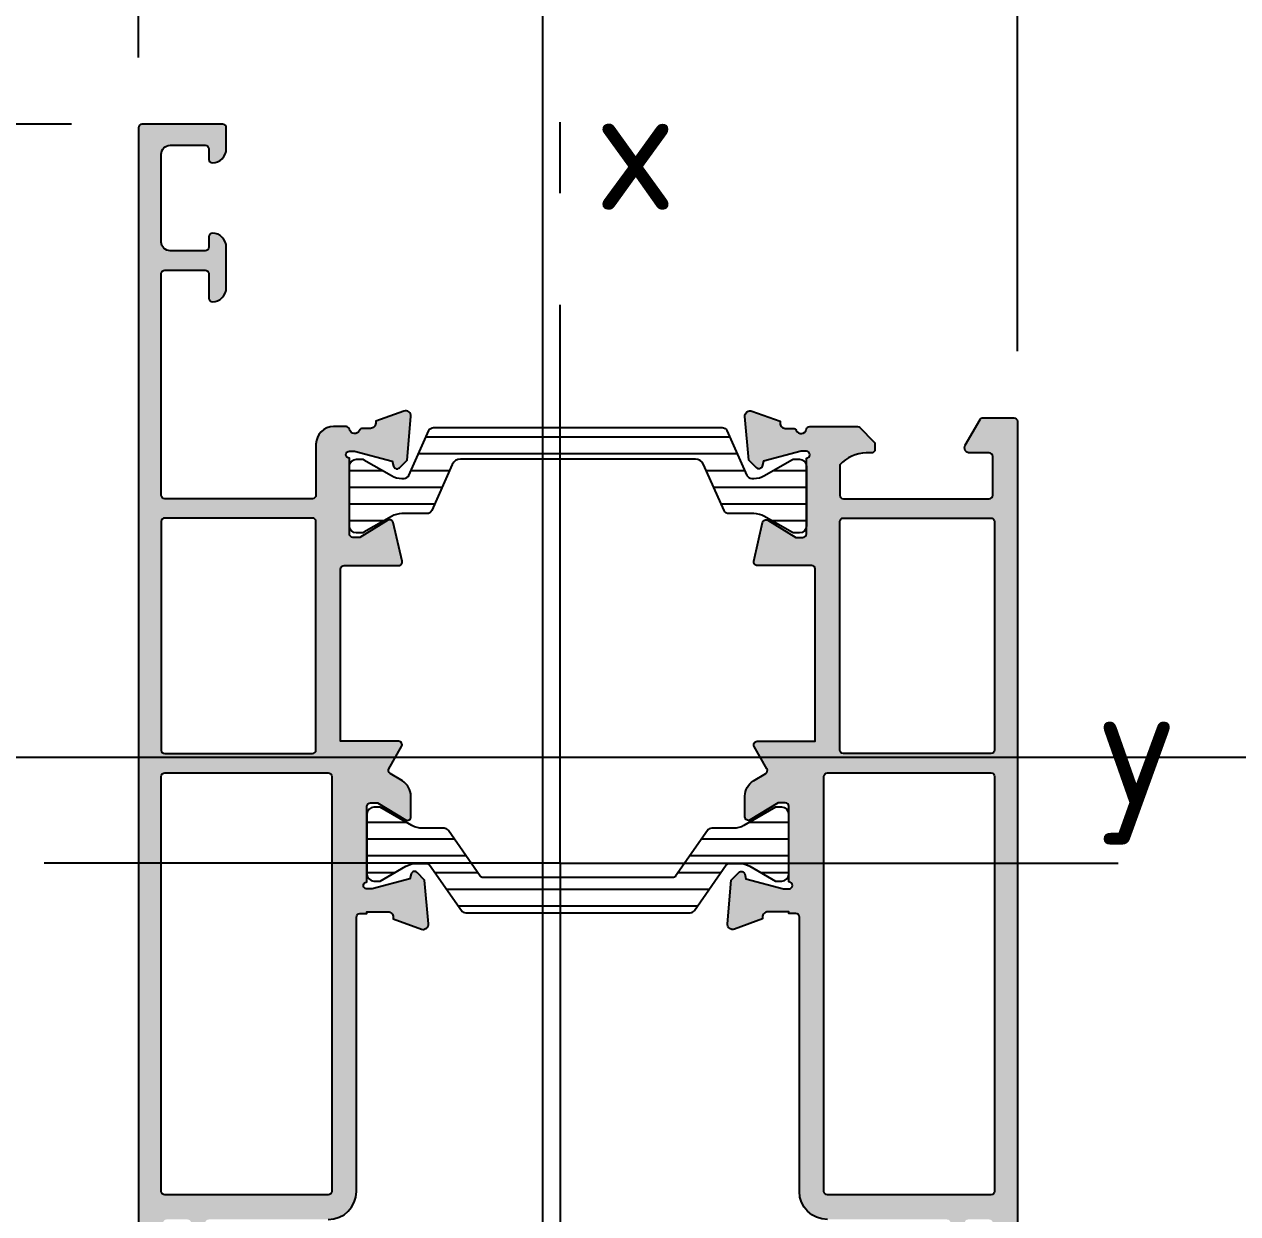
# Model space of a CAD drawing. Extents: x -4122 to 3414, y -5760 to 3840.
# Drawn here: x 711.5 to 780.6, y 1654.1 to 1721.7 of the extents above; entities that cross this region are included whole.
import ezdxf

# ---------------------------------------------------------------- set-up
doc = ezdxf.new("R2010")
doc.units = 0
doc.linetypes.add('CENTER', pattern=[50.800000000000004, 31.75, -6.35, 6.35, -6.35])
doc.layers.get('0').update_dxf_attribs({"linetype": 'CONTINUOUS'})
doc.layers.get('DEFPOINTS').update_dxf_attribs({"linetype": 'CONTINUOUS'})
for name, color, linetype in [('ALUM', 7, 'CONTINUOUS'), ('AXES', 1, 'CENTER'), ('DIM', 94, 'CONTINUOUS'), ('ETEM_AL-HATCH-2', 253, 'CONTINUOUS'), ('POLYAMIDS', 7, 'CONTINUOUS'), ('POLYAMIDS_HATCH', 7, 'CONTINUOUS'), ('TEXT', 7, 'CONTINUOUS'), ('UNMOVABLE', 4, 'CONTINUOUS')]:
    doc.layers.add(name, color=color, linetype=linetype)
doc.styles.add('ETEM', font='tahoma.ttf')
doc.styles.add('ETEM_NAN', font='isocpeur.ttf')
doc.dimstyles.new('ETEM_ARCHITECTURE_STYLE$0', dxfattribs={"dimtxt": 2, "dimasz": 1, "dimexe": 1, "dimexo": 1, "dimgap": 1, "dimtad": 0, "dimdec": 1, "dimtxsty": 'ETEM_NAN', "dimblk": 'OBLIQUE', "dimcen": 0, "dimdle": 1, "dimclrd": 7, "dimclre": 7, "dimclrt": 7, "dimazin": 3, "dimtfac": 1, "dimtdec": 1, "dimtmove": 0, "dimatfit": 3, "dimtolj": 1, "dimtzin": 0})

# ---------------------------------------------------------------- blocks, each defined once
blk = doc.blocks.new('E_75_TEST_PAGE')
at = {"layer": 'DEFPOINTS'}
for p, q in [((185.9338302113247, 0), (185.9338302113247, -960)), ((278.8067960027729, -239.9999999999973), (73.06086441988009, -239.9999999999973))]:
    blk.add_line(p, q, dxfattribs=at)
blk = doc.blocks.new('_OBLIQUE')
at = {"color": 0, "linetype": 'BYBLOCK'}
blk.add_line((-0.5, -0.5), (0.5, 0.5), dxfattribs=at)
blk = doc.blocks.new('*D34')
at = {"layer": 'DEFPOINTS', "color": 0}
for p in [(718.228800937229, 1716.025410444961), (702.7035179674305, 1624.52541044496), (718.5288009372301, 1624.52541044496)]:
    blk.add_point(p, dxfattribs=at)
at = {"layer": 'DIM', "color": 7}
for p, q in [((702.7035179674305, 1720.025410444961), (702.7035179674305, 1680.27541044496)), ((714.228800937229, 1716.025410444961), (698.7035179674305, 1716.025410444961)), ((702.7035179674305, 1620.52541044496), (702.7035179674305, 1660.27541044496)), ((714.5288009372301, 1624.52541044496), (698.7035179674305, 1624.52541044496))]:
    blk.add_line(p, q, dxfattribs=at)
at = {"layer": 'DIM', "color": 7, "xscale": 6, "yscale": 6, "zscale": 6}
for p, rotation in [((702.7035179674305, 1716.025410444961), 90), ((702.7035179674305, 1624.52541044496), 270)]:
    blk.add_blockref('_OBLIQUE', p, dxfattribs=dict(at, rotation=rotation))
at = {"layer": 'DIM', "color": 7, "insert": (702.7035179674308, 1670.27541044496), "char_height": 6, "attachment_point": 5, "rotation": 90, "style": 'ETEM_NAN'}
blk.add_mtext('91.5', dxfattribs=at)
blk = doc.blocks.new('*D35')
at = {"layer": 'DEFPOINTS', "color": 0}
for p in [(768.0288009374333, 1730.142618473507), (718.0288009372282, 1715.82541044496), (768.0288009374333, 1699.125410444944)]:
    blk.add_point(p, dxfattribs=at)
at = {"layer": 'DIM', "color": 7}
for p, q in [((718.0288009372282, 1719.82541044496), (718.0288009372282, 1734.142618473507)), ((768.0288009374333, 1703.125410444944), (768.0288009374333, 1734.142618473507)), ((714.0288009372282, 1730.142618473507), (735.4288009373307, 1730.142618473507)), ((772.0288009374333, 1730.142618473507), (750.6288009373308, 1730.142618473507))]:
    blk.add_line(p, q, dxfattribs=at)
at = {"layer": 'DIM', "color": 7, "xscale": 6, "yscale": 6, "zscale": 6, "rotation": 180}
blk.add_blockref('_OBLIQUE', (718.0288009372282, 1730.142618473507), dxfattribs=at)
at = {"layer": 'DIM', "color": 7, "xscale": 6, "yscale": 6, "zscale": 6}
blk.add_blockref('_OBLIQUE', (768.0288009374333, 1730.142618473507), dxfattribs=at)
at = {"layer": 'DIM', "color": 7, "insert": (743.0288009373307, 1730.142618473507), "char_height": 6, "attachment_point": 5, "style": 'ETEM_NAN'}
blk.add_mtext('50', dxfattribs=at)

msp = doc.modelspace()

# ---------------------------------------------------------------- hatches: boundary and pattern name
at = {"layer": 'ETEM_AL-HATCH-2'}
h = msp.add_hatch(color=256, dxfattribs=at)
edge = h.paths.add_edge_path(flags=16)
edge.add_line((719.3288009370345, 1693.425410444953), (719.3288009371403, 1680.425410444967))
edge.add_arc((719.5288009371408, 1680.425410444969), 0.2000000000007276, 180.0000000005211, 269.9999999999186)
edge.add_line((719.5288009371408, 1680.225410444968), (727.9288009370174, 1680.225410444965))
edge.add_arc((727.9288009370176, 1680.425410444966), 0.2000000000006708, 269.9999999999837, 360.0000000000163)
edge.add_line((728.1288009370184, 1680.425410444966), (728.1288009370186, 1693.425410444946))
edge.add_arc((727.9288009370176, 1693.425410444946), 0.2000000000007276, 0, 89.99999999995114)
edge.add_line((727.9288009370176, 1693.625410444946), (719.5288009370335, 1693.625410444954))
edge.add_arc((719.5288009370335, 1693.425410444955), 0.1999999999988233, 89.99999999992671, 180.0000000005455)
edge = h.paths.add_edge_path()
edge.add_line((733.023827508479, 1691.16973466565), (732.5238275083815, 1693.36973466566))
edge.add_arc((732.3288009372264, 1693.325410444934), 0.1999999999986332, 12.80426606769394, 121.3117946474733)
edge.add_line((732.2248619380545, 1693.496280818173), (730.6288009372275, 1692.525410444933))
edge.add_line((730.6288009372275, 1692.525410444933), (730.2288009372252, 1692.525410444933))
edge.add_arc((730.2288009372252, 1692.725410444934), 0.2000000000007276, 180, 270, ccw=False)
edge.add_line((730.0288009372244, 1692.725410444934), (730.0288009372254, 1697.025410444942))
edge.add_arc((730.0288009372267, 1697.225410444939), 0.1999999999970896, 89.99999999964172, 269.99999999964984, ccw=False)
edge.add_line((730.0288009372281, 1697.425410444936), (730.3288009372278, 1697.425410444936))
edge.add_line((730.3288009372278, 1697.425410444936), (732.4669862995739, 1696.852485403831))
edge.add_line((732.4669862995739, 1696.852485403831), (732.5417009222516, 1696.573646635915))
edge.add_arc((732.7348860875092, 1696.625410444935), 0.1999999999998739, 195.0000000000041, 315.0000000002476)
edge.add_line((732.8763074437471, 1696.483989088699), (733.3106016881899, 1696.918283333144))
edge.add_line((733.3106016881899, 1696.918283333144), (733.5276593466593, 1699.399263722114))
edge.add_arc((733.2288009372297, 1699.425410444936), 0.3000000000015386, 355.0000000002853, 470.000000000246)
edge.add_line((733.1261948942307, 1699.707318231173), (731.5288009372294, 1699.125914378427))
edge.add_line((731.5288009372294, 1699.125914378427), (731.5288009372294, 1699.025410444939))
edge.add_arc((731.2288009372297, 1699.025410444939), 0.2999999999994429, 269.9999999996852, 359.99999999996743, ccw=False)
edge.add_line((731.2288009372284, 1698.725410444939), (730.7870585067234, 1698.725410444938))
edge.add_arc((730.7870585067232, 1698.525410444939), 0.199999999998937, 89.99999999988601, 156.4218215216777)
edge.add_arc((730.3288009372264, 1698.725410444936), 0.3000000000004058, 191.536959031283, 336.42182152242333, ccw=False)
edge.add_arc((729.8389029886567, 1698.625410444945), 0.2000000000111299, 11.5369590317385, 89.99999999943819)
edge.add_line((729.8389029886586, 1698.825410444956), (729.1288009371868, 1698.825410444929))
edge.add_arc((729.1288009372253, 1697.825410444929), 1.000000000000199, 90.00000000221306, 179.9999999999886)
edge.add_line((728.1288009372253, 1697.825410444929), (728.1288009372212, 1694.925410444942))
edge.add_arc((727.9288009372241, 1694.925410444942), 0.1999999999971749, 269.99999999997556, 359.99999999997556, ccw=False)
edge.add_line((727.9288009372241, 1694.725410444945), (719.5288009371994, 1694.725410444945))
edge.add_arc((719.5288009371994, 1694.925410444946), 0.2000000000006992, 179.9999999999918, 269.99999999997556, ccw=False)
edge.add_line((719.3288009371987, 1694.925410444946), (719.3288009371994, 1707.52541044496))
edge.add_arc((719.5288009371963, 1707.52541044496), 0.1999999999970896, 90, 180, ccw=False)
edge.add_line((719.5288009371963, 1707.725410444958), (721.8288009372123, 1707.725410444958))
edge.add_arc((721.8288009372114, 1707.525410444958), 0.1999999999999034, 2.850129021680914e-10, 89.99999999971499, ccw=False)
edge.add_line((722.0288009372113, 1707.525410444959), (722.0288009372133, 1706.125410444959))
edge.add_arc((722.2288009372124, 1706.125410444959), 0.1999999999989654, 180.0000000000244, 269.9999999995521)
edge.add_arc((722.2288009372174, 1706.72541044496), 0.799999999999585, 269.9999999995237, 359.9999999999776)
edge.add_line((723.0288009372172, 1706.725410444959), (723.0288009372181, 1709.025410444953))
edge.add_arc((722.2288009372115, 1709.025410444953), 0.8000000000064915, 359.9999999999939, 449.9999999999166)
edge.add_arc((722.2288009372124, 1709.625410444959), 0.2000000000007844, 89.99999999991857, 179.9999999999837)
edge.add_line((722.0288009372117, 1709.625410444959), (722.0288009372113, 1709.02541044496))
edge.add_arc((721.8288009372119, 1709.02541044496), 0.1999999999989654, 270.00000000007327, 359.99999999999187, ccw=False)
edge.add_line((721.8288009372123, 1708.825410444962), (719.828800937224, 1708.82541044496))
edge.add_arc((719.8288009372237, 1709.32541044496), 0.5, 180, 270.0000000000521, ccw=False)
edge.add_line((719.3288009372237, 1709.32541044496), (719.3288009372237, 1714.32541044496))
edge.add_arc((719.8288009372237, 1714.32541044496), 0.5, 90, 180, ccw=False)
edge.add_line((719.8288009372237, 1714.82541044496), (721.828800937211, 1714.82541044496))
edge.add_arc((721.828800937211, 1714.625410444959), 0.200000000000756, 8.071765478234738e-12, 89.99999999999193, ccw=False)
edge.add_line((722.0288009372117, 1714.625410444959), (722.0288009372122, 1714.02541044496))
edge.add_arc((722.2288009372106, 1714.02541044496), 0.199999999998937, 180.0000000000082, 269.9999999996662)
edge.add_arc((722.2288009372143, 1714.625410444963), 0.8000000000014893, 269.9999999996539, 360.000000000232)
edge.add_line((723.0288009372163, 1714.625410444966), (723.0288009372122, 1715.825410444962))
edge.add_arc((722.8288009372114, 1715.82541044496), 0.2000000000003865, 4.233954e-10, 90.00000000003257)
edge.add_line((722.8288009372114, 1716.02541044496), (718.2288009372288, 1716.02541044496))
edge.add_arc((718.2288009372288, 1715.82541044496), 0.2000000000007276, 90.00000000004886, 180)
edge.add_line((718.0288009372281, 1715.82541044496), (718.0288009372297, 1625.025410444959))
edge.add_arc((718.5288009372299, 1625.025410444959), 0.5, 180, 270)
edge.add_line((718.5288009372299, 1624.525410444959), (722.22880093723, 1624.525410444959))
edge.add_arc((722.2288009372297, 1625.025410444959), 0.5000000000000142, 270, 359.9999999999984)
edge.add_line((722.7288009372297, 1625.025410444959), (722.72880093723, 1626.775410444951))
edge.add_arc((722.2288009372302, 1626.775410444951), 0.5, 359.9999999999984, 450)
edge.add_line((722.2288009372302, 1627.275410444951), (721.9288009372293, 1627.275410444951))
edge.add_arc((721.9288009372291, 1627.075410444952), 0.1999999999989654, 89.99999999995114, 179.9999999999837)
edge.add_line((721.7288009372302, 1627.075410444952), (721.7288009372302, 1625.825410444947))
edge.add_arc((721.5288009372294, 1625.825410444947), 0.2000000000006708, -89.99999999995123, 1.63140612130519e-11, ccw=False)
edge.add_line((721.5288009372299, 1625.625410444946), (720.4288009372309, 1625.625410444946))
edge.add_arc((720.4288009372304, 1625.825410444947), 0.2000000000006708, 179.9999999999837, 269.9999999999511, ccw=False)
edge.add_line((720.2288009372302, 1625.825410444947), (720.2288009372302, 1627.075410444952))
edge.add_arc((720.0288009372308, 1627.075410444952), 0.1999999999989654, 1.62844e-11, 90.00000000004886)
edge.add_line((720.0288009372308, 1627.275410444951), (719.6288009372421, 1627.275410444951))
edge.add_arc((719.6288009372421, 1627.475410444952), 0.2000000000006708, 179.9999999999837, 269.9999999999511, ccw=False)
edge.add_line((719.4288009372418, 1627.475410444952), (719.4288009372418, 1631.575410444952))
edge.add_arc((719.6288009372407, 1631.575410444952), 0.1999999999989654, 89.99999999995123, 179.9999999999837, ccw=False)
edge.add_line((719.6288009372412, 1631.775410444951), (720.0288009372299, 1631.775410444951))
edge.add_arc((720.0288009372294, 1631.975410444952), 0.2000000000006708, 270.0000000000488, 360.0000000000163)
edge.add_line((720.2288009372302, 1631.975410444952), (720.2288009372302, 1633.225410444939))
edge.add_arc((720.4288009372291, 1633.225410444939), 0.1999999999989654, 89.99999999995123, 179.9999999999837, ccw=False)
edge.add_line((720.4288009372295, 1633.425410444938), (721.5288009371819, 1633.425410444938))
edge.add_arc((721.5288009371826, 1633.22541044494), 0.1999999999979138, 1.7993784240388777e-09, 90.00000000033378, ccw=False)
edge.add_line((721.7288009371806, 1633.225410444947), (721.7288009372229, 1631.975410444945))
edge.add_arc((721.9288009372236, 1631.975410444952), 0.2000000000005286, 180.0000000020274, 269.9999999999756)
edge.add_line((721.9288009372232, 1631.775410444951), (722.2288009372295, 1631.775410444951))
edge.add_arc((722.2288009372288, 1632.275410444953), 0.5000000000011653, 270.0000000000944, 360.0000000004918)
edge.add_line((722.7288009372302, 1632.275410444957), (722.7288009372047, 1634.925410445049))
edge.add_arc((722.2288009371956, 1634.925410445044), 0.5000000000089528, 6.090381e-10, 89.99999999898711)
edge.add_line((722.2288009372043, 1635.425410445053), (721.9288009372, 1635.425410445058))
edge.add_arc((721.9288009371977, 1635.225410445057), 0.2000000000017224, 89.99999999925906, 180.0000000335866)
edge.add_line((721.7288009371961, 1635.225410444939), (721.7288009375496, 1634.625410445163))
edge.add_arc((721.5288009375478, 1634.625410445045), 0.2000000000016371, -89.99999999684093, 3.3607022942305775e-08, ccw=False)
edge.add_line((721.5288009375587, 1634.425410445044), (719.6288009372275, 1634.425410444951))
edge.add_arc((719.6288009372184, 1634.625410444951), 0.200000000000486, 179.9999999999308, 270.0000000026055, ccw=False)
edge.add_line((719.4288009372177, 1634.625410444952), (719.4288009372182, 1637.825410444998))
edge.add_line((719.4288009372186, 1637.825410444998), (721.2288009372222, 1637.825410444998))
edge.add_arc((721.2288009372224, 1638.525410444997), 0.6999999999991502, 269.9999999999814, 360.0000000001291)
edge.add_line((721.9288009372214, 1638.525410444999), (721.9288009372189, 1639.825410445002))
edge.add_arc((721.528800937219, 1639.825410445001), 0.4000000000000625, 5.90311e-11, 90.0000000000692)
edge.add_line((721.5288009372181, 1640.225410445001), (721.2288009372188, 1640.225410445001))
edge.add_arc((721.2288009372188, 1640.025410445), 0.2000000000007276, 90, 180)
edge.add_line((721.0288009372181, 1640.025410445), (721.0288009372181, 1638.925410445))
edge.add_arc((720.8288009372183, 1638.925410445001), 0.1999999999999602, 270.0000000000407, 359.99999999969873, ccw=False)
edge.add_line((720.8288009372183, 1638.725410445001), (719.6288009372182, 1638.725410445003))
edge.add_arc((719.6288009372189, 1638.925410445004), 0.2000000000006423, 179.9999999999756, 269.999999999829, ccw=False)
edge.add_line((719.4288009372186, 1638.925410445004), (719.42880093722, 1653.525410444959))
edge.add_arc((719.6288009372203, 1653.525410444959), 0.2000000000007276, 90, 180, ccw=False)
edge.add_line((719.6288009372203, 1653.725410444959), (720.8288009372169, 1653.725410444959))
edge.add_arc((720.8288009372174, 1653.525410444959), 0.2000000000008129, 2.4385826691286638e-11, 89.99999999999193, ccw=False)
edge.add_line((721.0288009372181, 1653.525410444959), (721.028800937219, 1652.825410444958))
edge.add_arc((721.2288009372197, 1652.825410444958), 0.2000000000007844, 180.0000000000203, 269.9999999988275)
edge.add_arc((721.2288009372279, 1653.22541044495), 0.599999999993102, 269.9999999988329, 360.0000000039938)
edge.add_line((721.828800937221, 1653.225410444992), (721.8288009372001, 1653.525410444944))
edge.add_arc((722.0288009372008, 1653.525410444959), 0.2000000000009265, 90.00000000000807, 180.0000000041118, ccw=False)
edge.add_line((722.0288009372008, 1653.725410444959), (728.8288009372224, 1653.725410444959))
edge.add_arc((728.8288009372224, 1655.325410444954), 1.599999999995006, 270.0000000000041, 359.9999999999964)
edge.add_line((730.4288009372177, 1655.325410444954), (730.4288009372216, 1670.925410444944))
edge.add_arc((730.6288009372189, 1670.925410444945), 0.1999999999977149, 90.00000000002439, 180.0000000003501, ccw=False)
edge.add_line((730.6288009372189, 1671.125410444943), (731.028800937221, 1671.125410444943))
edge.add_line((731.0288009372208, 1671.125410444943), (731.0288009372208, 1671.225410444952))
edge.add_line((731.0288009372208, 1671.225410444952), (732.2288009372222, 1671.225410444947))
edge.add_arc((732.2288009372243, 1670.925410444947), 0.2999999999994429, 3.26281224261038e-11, 90.0000000003148, ccw=False)
edge.add_line((732.5288009372235, 1670.925410444947), (732.5288009372235, 1670.824906511459))
edge.add_line((732.5288009372235, 1670.824906511459), (734.1261948942248, 1670.243502658713))
edge.add_arc((734.2288009372243, 1670.52541044495), 0.3000000000015718, 249.9999999997731, 364.9999999997029)
edge.add_line((734.5276593466534, 1670.551557167772), (734.310601688184, 1673.032537556742))
edge.add_line((734.310601688184, 1673.032537556742), (733.876307443741, 1673.466831801187))
edge.add_arc((733.7348860875037, 1673.325410444949), 0.200000000000693, 45.00000000020727, 164.9999999995514)
edge.add_line((733.5417009222457, 1673.377174253971), (733.466986299568, 1673.098335486055))
edge.add_line((733.466986299568, 1673.098335486055), (731.3288009372219, 1672.52541044495))
edge.add_line((731.3288009372219, 1672.52541044495), (731.0288009372222, 1672.52541044495))
edge.add_arc((731.0288009372208, 1672.725410444947), 0.1999999999970896, 90.00000000035828, 270.00000000035016, ccw=False)
edge.add_line((731.0288009372199, 1672.925410444944), (731.0288009372204, 1677.225410444947))
edge.add_arc((731.2288009372206, 1677.225410444947), 0.2000000000007276, 90, 180, ccw=False)
edge.add_line((731.2288009372206, 1677.425410444947), (731.628800937223, 1677.425410444947))
edge.add_line((731.628800937223, 1677.425410444947), (733.2248619380499, 1676.454540071704))
edge.add_arc((733.3288009372219, 1676.625410444943), 0.1999999999990307, 238.6882053525763, 360.0000000030045)
edge.add_line((733.5288009372208, 1676.625410444954), (733.5288009371683, 1677.814330416823))
edge.add_arc((732.5288009372545, 1677.814330416778), 0.9999999999141664, 2.5843406e-09, 58.68820535270839)
edge.add_line((733.0484959330698, 1678.668682282904), (732.3450055542459, 1679.096609515203))
edge.add_arc((732.4489445534183, 1679.267479888442), 0.2000000000005095, 149.9999999998697, 238.6882053524909, ccw=False)
edge.add_line((732.2757394726615, 1679.367479888443), (733.0020060180788, 1680.625410444943))
edge.add_arc((732.8288009373229, 1680.725410444943), 0.1999999999992352, 329.999999999866, 449.9999999998046)
edge.add_line((732.8288009373233, 1680.925410444942), (729.5288009372251, 1680.92541044496))
edge.add_line((729.5288009372254, 1680.92541044496), (729.5288009372254, 1690.725410444923))
edge.add_arc((729.7288009372261, 1690.725410444923), 0.2000000000006992, 90.0000000000407, 180.0000000000081, ccw=False)
edge.add_line((729.7288009372256, 1690.925410444924), (732.8288009373222, 1690.925410444924))
edge.add_arc((732.828800937322, 1691.125410444924), 0.2000000000006423, 270.0000000000488, 372.8042660675896)
edge = h.paths.add_edge_path(flags=16)
edge.add_line((719.5288009373468, 1679.125410444966), (728.8288009371203, 1679.125410444966))
edge.add_arc((728.82880093712, 1678.925410444985), 0.1999999999816282, 2.6062707547680475e-10, 89.99999999996737, ccw=False)
edge.add_line((729.0288009371017, 1678.925410444986), (729.0288009372206, 1655.325410444956))
edge.add_arc((728.8288009372214, 1655.325410444955), 0.199999999999477, -89.9999999999593, 3.6641267797676846e-10, ccw=False)
edge.add_line((728.8288009372214, 1655.125410444955), (719.5288009372165, 1655.125410444963))
edge.add_arc((719.5288009372172, 1655.325410444962), 0.1999999999993634, 179.9999999996092, 269.99999999987784, ccw=False)
edge.add_line((719.3288009372174, 1655.325410444963), (719.3288009373458, 1678.925410444967))
edge.add_arc((719.5288009373463, 1678.925410444966), 0.2000000000003013, 89.99999999984527, 179.999999999601, ccw=False)
h = msp.add_hatch(color=256, dxfattribs=at)
h.dxf.hatch_style = 1
edge = h.paths.add_edge_path()
edge.add_arc((759.7288009374348, 1697.825410444938), 0.1999999999993867, -3.216086952306796e-09, 44.999999996816086, ccw=False)
edge.add_line((759.9288009374342, 1697.825410444927), (759.9288009374344, 1697.525410444946))
edge.add_arc((759.7288009374334, 1697.525410444946), 0.2000000000007844, 270.0000000003582, 360, ccw=False)
edge.add_line((759.7288009374348, 1697.325410444945), (759.4288009374201, 1697.325410444943))
edge.add_arc((759.4288009374319, 1695.325410444943), 2.000000000000085, 90.0000000003322, 138.5903778906429)
edge.add_line((757.9288009374337, 1696.648286100478), (757.9288009374337, 1694.925410444946))
edge.add_arc((758.1288009374344, 1694.925410444946), 0.2000000000007276, 180.0000000000082, 270)
edge.add_line((758.1288009374344, 1694.725410444945), (766.428800937371, 1694.725410444945))
edge.add_arc((766.4288009373705, 1694.925410444946), 0.2000000000007276, 270.0000000000326, 360)
edge.add_line((766.6288009373712, 1694.925410444946), (766.6288009373715, 1697.125410444944))
edge.add_arc((766.4288009373705, 1697.125410444944), 0.2000000000007276, 359.9999999999919, 449.9999999998371)
edge.add_line((766.4288009373714, 1697.325410444945), (765.3288009374174, 1697.325410444947))
edge.add_arc((765.3288009374184, 1697.625410444946), 0.2999999999991587, 150.0000000003645, 269.9999999998263, ccw=False)
edge.add_line((765.0689933162827, 1697.775410444944), (765.9061512066074, 1699.225410444945))
edge.add_arc((766.0793562873652, 1699.125410444944), 0.2000000000006819, 89.99999999996737, 150.0000000000112, ccw=False)
edge.add_line((766.0793562873652, 1699.325410444945), (767.8288009374343, 1699.325410444943))
edge.add_arc((767.8288009374343, 1699.125410444944), 0.1999999999989654, 1.63140612130519e-11, 90.00000000001631, ccw=False)
edge.add_line((768.0288009374332, 1699.125410444944), (768.0288009372204, 1625.025410444959))
edge.add_arc((767.5288009372204, 1625.025410444959), 0.5, 270, 360, ccw=False)
edge.add_line((767.5288009372204, 1624.525410444959), (763.8288009372203, 1624.525410444959))
edge.add_arc((763.8288009372205, 1625.025410444959), 0.4999999999999858, 179.9999999999984, 269.9999999999935, ccw=False)
edge.add_line((763.3288009372205, 1625.025410444959), (763.3288009372203, 1626.775410444951))
edge.add_arc((763.8288009372201, 1626.775410444951), 0.5, 90, 180.0000000000016, ccw=False)
edge.add_line((763.8288009372201, 1627.275410444951), (764.128800937221, 1627.275410444951))
edge.add_arc((764.1288009372212, 1627.075410444952), 0.1999999999989086, 0, 90.00000000003263, ccw=False)
edge.add_line((764.3288009372201, 1627.075410444952), (764.3288009372201, 1625.825410444947))
edge.add_arc((764.5288009372208, 1625.825410444947), 0.2000000000006708, 179.9999999999837, 269.9999999999512)
edge.add_line((764.5288009372208, 1625.625410444946), (765.6288009372198, 1625.625410444946))
edge.add_arc((765.6288009372194, 1625.825410444947), 0.2000000000007276, 270.0000000000326, 360)
edge.add_line((765.8288009372201, 1625.825410444947), (765.8288009372199, 1627.075410444952))
edge.add_arc((766.028800937219, 1627.075410444952), 0.1999999999989654, 89.99999999995123, 179.9999999999837, ccw=False)
edge.add_line((766.0288009372194, 1627.275410444951), (766.4288009372082, 1627.275410444951))
edge.add_arc((766.4288009372077, 1627.475410444952), 0.2000000000006708, 270.0000000000488, 360.0000000000163)
edge.add_line((766.6288009372084, 1627.475410444952), (766.6288009372084, 1631.575410444952))
edge.add_arc((766.4288009372095, 1631.575410444952), 0.1999999999989654, 1.62844e-11, 90.00000000004886)
edge.add_line((766.4288009372095, 1631.775410444951), (766.0288009372208, 1631.775410444951))
edge.add_arc((766.0288009372208, 1631.975410444952), 0.2000000000006708, 179.9999999999837, 269.9999999999511, ccw=False)
edge.add_line((765.8288009372201, 1631.975410444952), (765.8288009372201, 1633.225410444939))
edge.add_arc((765.6288009372212, 1633.225410444939), 0.1999999999989654, 1.62844e-11, 90.00000000004886)
edge.add_line((765.6288009372212, 1633.425410444938), (764.5288009372688, 1633.425410444938))
edge.add_arc((764.5288009372672, 1633.22541044494), 0.1999999999979138, 89.99999999965803, 179.9999999982006)
edge.add_line((764.3288009372696, 1633.225410444947), (764.3288009372274, 1631.975410444945))
edge.add_arc((764.1288009372266, 1631.975410444952), 0.2000000000005002, 270.00000000001626, 359.99999999797257, ccw=False)
edge.add_line((764.1288009372266, 1631.775410444951), (763.8288009372203, 1631.775410444951))
edge.add_arc((763.8288009372214, 1632.275410444953), 0.5000000000011653, 179.9999999995082, 269.9999999999088, ccw=False)
edge.add_line((763.3288009372201, 1632.275410444957), (763.3288009372455, 1634.925410445049))
edge.add_arc((763.8288009372546, 1634.925410445044), 0.5000000000089244, 90.00000000100971, 179.999999999391, ccw=False)
edge.add_line((763.8288009372455, 1635.425410445053), (764.1288009372498, 1635.425410445058))
edge.add_arc((764.128800937253, 1635.225410445057), 0.2000000000017366, -3.358258027219563e-08, 90.00000000074908, ccw=False)
edge.add_line((764.3288009372546, 1635.225410444939), (764.3288009369011, 1634.625410445163))
edge.add_arc((764.5288009369025, 1634.625410445045), 0.2000000000016371, 179.9999999663889, 269.9999999968408)
edge.add_line((764.5288009368916, 1634.425410445044), (766.4288009372227, 1634.425410444951))
edge.add_arc((766.4288009372318, 1634.625410444951), 0.2000000000005002, 269.9999999973945, 360.0000000000651)
edge.add_line((766.6288009372321, 1634.625410444952), (766.6288009372316, 1637.825410444998))
edge.add_line((766.6288009372321, 1637.825410444998), (764.8288009372285, 1637.825410444998))
edge.add_arc((764.8288009372283, 1638.525410444997), 0.6999999999991502, 179.9999999998709, 270.00000000001864, ccw=False)
edge.add_line((764.1288009372289, 1638.525410444999), (764.1288009372314, 1639.825410445002))
edge.add_arc((764.5288009372313, 1639.825410445001), 0.4000000000000341, 89.99999999992667, 179.9999999999389, ccw=False)
edge.add_line((764.5288009372317, 1640.225410445001), (764.828800937231, 1640.225410445001))
edge.add_arc((764.828800937231, 1640.025410445), 0.2000000000007276, 0, 90, ccw=False)
edge.add_line((765.0288009372317, 1640.025410445), (765.0288009372317, 1638.925410445))
edge.add_arc((765.228800937232, 1638.925410445001), 0.1999999999999886, 180.0000000003013, 269.9999999999512)
edge.add_line((765.2288009372315, 1638.725410445001), (766.4288009372316, 1638.725410445003))
edge.add_arc((766.4288009372314, 1638.925410445004), 0.2000000000006423, 270.0000000001791, 360.0000000000244)
edge.add_line((766.6288009372321, 1638.925410445004), (766.6288009372307, 1653.525410444959))
edge.add_arc((766.4288009372295, 1653.525410444959), 0.2000000000007276, 0, 90)
edge.add_line((766.4288009372295, 1653.725410444959), (765.2288009372329, 1653.725410444959))
edge.add_arc((765.2288009372334, 1653.525410444959), 0.2000000000008129, 90, 179.9999999999756)
edge.add_line((765.0288009372326, 1653.525410444959), (765.0288009372317, 1652.825410444958))
edge.add_arc((764.8288009372305, 1652.825410444958), 0.2000000000007844, 270.00000000117245, 359.99999999997965, ccw=False)
edge.add_arc((764.8288009372228, 1653.22541044495), 0.599999999993102, 179.9999999960062, 270.0000000011616, ccw=False)
edge.add_line((764.2288009372297, 1653.225410444992), (764.2288009372506, 1653.525410444944))
edge.add_arc((764.0288009372495, 1653.525410444959), 0.200000000000955, 359.9999999958882, 449.9999999999837)
edge.add_line((764.0288009372495, 1653.725410444959), (757.2288009372279, 1653.725410444959))
edge.add_arc((757.2288009372279, 1655.325410444954), 1.599999999995006, 180.0000000000036, 269.9999999999959, ccw=False)
edge.add_line((755.628800937233, 1655.325410444954), (755.6288009372291, 1670.925410444944))
edge.add_arc((755.4288009372314, 1670.925410444945), 0.1999999999977149, 359.9999999996499, 449.9999999999675)
edge.add_line((755.4288009372314, 1671.125410444943), (755.0288009372292, 1671.125410444943))
edge.add_line((755.028800937229, 1671.125410444943), (755.028800937229, 1671.225410444952))
edge.add_line((755.028800937229, 1671.225410444952), (753.8288009372276, 1671.225410444947))
edge.add_arc((753.8288009372264, 1670.925410444947), 0.2999999999994429, 89.99999999968517, 179.9999999999674)
edge.add_line((753.5288009372267, 1670.925410444947), (753.5288009372267, 1670.824906511459))
edge.add_line((753.5288009372267, 1670.824906511459), (751.9314069802255, 1670.243502658713))
edge.add_arc((751.828800937226, 1670.52541044495), 0.3000000000015913, 175.0000000002966, 290.00000000023715, ccw=False)
edge.add_line((751.5299425277968, 1670.551557167772), (751.7470001862663, 1673.032537556742))
edge.add_line((751.7470001862663, 1673.032537556742), (752.1812944307093, 1673.466831801187))
edge.add_arc((752.3227157869466, 1673.325410444949), 0.200000000000693, 15.000000000448608, 134.9999999997927, ccw=False)
edge.add_line((752.5159009522046, 1673.377174253971), (752.5906155748822, 1673.098335486055))
edge.add_line((752.5906155748822, 1673.098335486055), (754.7288009372284, 1672.52541044495))
edge.add_line((754.7288009372284, 1672.52541044495), (755.0288009372281, 1672.52541044495))
edge.add_arc((755.028800937229, 1672.725410444947), 0.1999999999970896, 269.9999999996417, 449.9999999996417)
edge.add_line((755.0288009372308, 1672.925410444944), (755.0288009372306, 1677.225410444947))
edge.add_arc((754.8288009372292, 1677.225410444947), 0.2000000000007276, 0, 90)
edge.add_line((754.8288009372292, 1677.425410444947), (754.4288009372268, 1677.425410444947))
edge.add_line((754.4288009372268, 1677.425410444947), (752.8327399363999, 1676.454540071704))
edge.add_arc((752.7288009372284, 1676.625410444943), 0.1999999999989769, 179.9999999969874, 301.311794647414, ccw=False)
edge.add_line((752.528800937229, 1676.625410444954), (752.5288009372815, 1677.814330416823))
edge.add_arc((753.5288009371963, 1677.814330416778), 0.9999999999141096, 121.31179464729331, 179.9999999974189, ccw=False)
edge.add_line((753.0091059413809, 1678.668682282904), (753.7125963202049, 1679.096609515203))
edge.add_arc((753.608657321032, 1679.267479888442), 0.20000000000048, 301.3117946474953, 390.0000000001385)
edge.add_line((753.7818624017892, 1679.367479888443), (753.0555958563722, 1680.625410444943))
edge.add_arc((753.2288009371279, 1680.725410444943), 0.1999999999992106, 90.00000000019543, 210.0000000001381, ccw=False)
edge.add_line((753.228800937127, 1680.925410444942), (756.5288009372251, 1680.92541044496))
edge.add_line((756.5288009372254, 1680.92541044496), (756.5288009372254, 1690.725410444923))
edge.add_arc((756.3288009372246, 1690.725410444923), 0.2000000000007276, 0, 89.99999999996744)
edge.add_line((756.3288009372246, 1690.925410444924), (753.2288009371281, 1690.925410444924))
edge.add_arc((753.2288009371283, 1691.125410444924), 0.2000000000006139, 167.1957339324006, 269.9999999999511, ccw=False)
edge.add_line((753.0337743659712, 1691.16973466565), (753.5337743660688, 1693.36973466566))
edge.add_arc((753.7288009372238, 1693.325410444934), 0.1999999999986332, 58.68820535252672, 167.195733932306, ccw=False)
edge.add_line((753.8327399363953, 1693.496280818173), (755.4288009372223, 1692.525410444933))
edge.add_line((755.4288009372223, 1692.525410444933), (755.8288009372246, 1692.525410444933))
edge.add_arc((755.8288009372246, 1692.725410444934), 0.2000000000007276, 270, 360)
edge.add_line((756.0288009372254, 1692.725410444934), (756.0288009372244, 1697.025410444942))
edge.add_arc((756.0288009372235, 1697.225410444939), 0.1999999999970896, 270.0000000003583, 450.0000000003583)
edge.add_line((756.0288009372222, 1697.425410444936), (755.7288009372224, 1697.425410444936))
edge.add_line((755.7288009372224, 1697.425410444936), (753.5906155748763, 1696.852485403831))
edge.add_line((753.5906155748763, 1696.852485403831), (753.5159009521986, 1696.573646635915))
edge.add_arc((753.3227157869411, 1696.625410444935), 0.1999999999998465, 224.9999999997467, 344.99999999999375, ccw=False)
edge.add_line((753.1812944307031, 1696.483989088699), (752.7470001862604, 1696.918283333144))
edge.add_line((752.7470001862604, 1696.918283333144), (752.5299425277909, 1699.399263722114))
edge.add_arc((752.8288009372201, 1699.425410444936), 0.300000000001567, 69.9999999997591, 184.9999999997142, ccw=False)
edge.add_line((752.9314069802195, 1699.707318231173), (754.5288009372208, 1699.125914378427))
edge.add_line((754.5288009372208, 1699.125914378427), (754.5288009372208, 1699.025410444939))
edge.add_arc((754.8288009372205, 1699.025410444939), 0.2999999999994429, 180.0000000000326, 270.0000000003148)
edge.add_line((754.8288009372219, 1698.725410444939), (755.2705433677269, 1698.725410444938))
edge.add_arc((755.2705433677276, 1698.525410444939), 0.199999999998937, 23.578178478322286, 90.00000000011403, ccw=False)
edge.add_arc((755.7288009372234, 1698.725410444936), 0.3000000000003797, 203.5781784775789, 348.4630409687181)
edge.add_arc((756.218698885794, 1698.625410444945), 0.2000000000111578, 90.00000000057003, 168.4630409682631, ccw=False)
edge.add_line((756.2186988857922, 1698.825410444956), (758.9288009374412, 1698.825410444936))
edge.add_arc((758.9288009374324, 1698.625410444929), 0.2000000000068098, 44.99999999801952, 89.99999999757358, ccw=False)
edge.add_line((759.0702222936799, 1698.766831801167), (759.8702222936798, 1697.966831801167))
edge = h.paths.add_edge_path(flags=16)
edge.add_line((766.7288009374157, 1693.425410444953), (766.7288009373102, 1680.425410444967))
edge.add_arc((766.5288009373095, 1680.425410444969), 0.2000000000006708, 270.0000000000814, 359.99999999948704, ccw=False)
edge.add_line((766.5288009373099, 1680.225410444968), (758.1288009374333, 1680.225410444965))
edge.add_arc((758.1288009374331, 1680.425410444966), 0.2000000000006708, 179.9999999999837, 270.00000000001626, ccw=False)
edge.add_line((757.9288009374324, 1680.425410444966), (757.9288009374321, 1693.425410444946))
edge.add_arc((758.1288009374326, 1693.425410444946), 0.2000000000006708, 90.00000000003263, 180, ccw=False)
edge.add_line((758.1288009374326, 1693.625410444946), (766.5288009374168, 1693.625410444954))
edge.add_arc((766.5288009374168, 1693.425410444955), 0.1999999999988233, -5.455831342260353e-10, 90.00000000006509, ccw=False)
edge = h.paths.add_edge_path(flags=16)
edge.add_arc((766.5288009373149, 1678.925410444966), 0.2000000000003013, 3.9898395698401146e-10, 90.00000000014649, ccw=False)
edge.add_line((766.7288009373152, 1678.925410444967), (766.7288009374435, 1655.325410444963))
edge.add_arc((766.5288009374445, 1655.325410444962), 0.1999999999993634, -89.99999999986971, 3.948912308260333e-10, ccw=False)
edge.add_line((766.5288009374445, 1655.125410444963), (757.2288009374396, 1655.125410444955))
edge.add_arc((757.2288009374398, 1655.325410444955), 0.1999999999994628, 179.9999999996377, 269.99999999996743, ccw=False)
edge.add_line((757.0288009374405, 1655.325410444956), (757.0288009375596, 1678.925410444986))
edge.add_arc((757.2288009375412, 1678.925410444985), 0.1999999999816282, 90.00000000003263, 179.9999999997395, ccw=False)
edge.add_line((757.2288009375408, 1679.125410444966), (766.5288009373143, 1679.125410444966))
at = {"layer": 'POLYAMIDS_HATCH', "ltscale": 0.1}
h = msp.add_hatch(dxfattribs=at)
h.set_pattern_fill('ANSI31', color=256, scale=0.3, angle=315)
h.set_pattern_definition([(0, (-427.5550098105211, -1143.066854764842), (3e-16, 0.9524999999999999), [])])
edge = h.paths.add_edge_path()
edge.add_arc((730.428800937225, 1696.575410444938), 0.3999999999996362, 90, 180, ccw=False)
edge.add_line((730.428800937225, 1696.975410444938), (730.7091856949547, 1696.975410444938))
edge.add_arc((730.7091856949538, 1696.675410444937), 0.3000000000001819, 59.99999999989939, 89.9999999999132, ccw=False)
edge.add_line((730.8591856949544, 1696.935218066073), (732.4163653719266, 1696.036179960397))
edge.add_arc((733.0163653719293, 1697.075410444938), 1.200000000001225, 239.9999999999009, 269.9999999999023)
edge.add_line((733.0163653719275, 1695.875410444937), (733.1428154718716, 1695.875410444937))
edge.add_arc((733.1428154718707, 1696.175410444937), 0.3000000000001819, 270.0000000000868, 336.0000000000873)
edge.add_line((733.4168791091644, 1696.053389452015), (734.5495595778917, 1698.597431437861))
edge.add_arc((734.8236232151831, 1698.475410444938), 0.2999999999992141, 89.99999999978291, 155.999999999805, ccw=False)
edge.add_line((734.823623215184, 1698.775410444937), (751.2339786592657, 1698.775410444937))
edge.add_arc((751.2339786592671, 1698.475410444938), 0.2999999999992724, 24.000000000194973, 90.00000000021709, ccw=False)
edge.add_line((751.5080422965585, 1698.597431437861), (752.6407227652859, 1696.053389452015))
edge.add_arc((752.9147864025791, 1696.175410444937), 0.3000000000002982, 203.9999999999127, 269.9999999999131)
edge.add_line((752.9147864025791, 1695.875410444937), (753.0412365025237, 1695.875410444937))
edge.add_arc((753.0412365025214, 1697.075410444937), 1.200000000000273, 270.0000000001086, 300.0000000001114)
edge.add_line((753.6412365025236, 1696.036179960397), (755.1984161794959, 1696.935218066073))
edge.add_arc((755.348416179496, 1696.675410444937), 0.3000000000001793, 90.00000000008691, 120.00000000010061, ccw=False)
edge.add_line((755.348416179496, 1696.975410444938), (755.6288009372257, 1696.975410444938))
edge.add_arc((755.6288009372257, 1696.575410444938), 0.3999999999996362, 0, 90, ccw=False)
edge.add_line((756.0288009372254, 1696.575410444938), (756.0288009372254, 1693.175410444938))
edge.add_arc((755.6288009372248, 1693.175410444937), 0.4000000000005457, -89.99999999986971, 1.3022827261011116e-10, ccw=False)
edge.add_line((755.6288009372257, 1692.775410444937), (755.348416179496, 1692.775410444937))
edge.add_arc((755.348416179496, 1693.075410444937), 0.3000000000001819, 239.9999999998994, 269.99999999991314, ccw=False)
edge.add_line((755.1984161794954, 1692.815602823802), (753.6412365025232, 1693.714640929479))
edge.add_arc((753.0412365025246, 1692.675410444938), 1.199999999999406, 60.00000000005132, 90.00000000005427)
edge.add_line((753.0412365025232, 1693.875410444937), (751.615971216184, 1693.875410444937))
edge.add_arc((751.6159712161844, 1694.175410444937), 0.3000000000001819, 203.9999999999127, 269.99999999991314, ccw=False)
edge.add_line((751.3419075788917, 1694.053389452015), (750.1730089459912, 1696.678778766475))
edge.add_arc((749.7162362171695, 1696.475410444938), 0.5000000000001356, 23.99999999996918, 89.99999999997394)
edge.add_line((749.7162362171695, 1696.975410444938), (736.3413656572803, 1696.975410444938))
edge.add_arc((736.3413656572808, 1696.475410444938), 0.5, 90.00000000002606, 156.0000000000308)
edge.add_line((735.884592928459, 1696.678778766475), (734.7156942955586, 1694.053389452015))
edge.add_arc((734.4416306582654, 1694.175410444937), 0.3000000000002982, 270.0000000000868, 336.0000000000873, ccw=False)
edge.add_line((734.4416306582663, 1693.875410444937), (733.0163653719275, 1693.875410444937))
edge.add_arc((733.0163653719256, 1692.675410444937), 1.200000000000273, 89.99999999993486, 119.9999999999364)
edge.add_line((732.4163653719271, 1693.714640929479), (730.8591856949548, 1692.815602823802))
edge.add_arc((730.7091856949538, 1693.075410444937), 0.3000000000001793, 270.0000000000868, 300.00000000010056, ccw=False)
edge.add_line((730.7091856949547, 1692.775410444937), (730.4288009372254, 1692.775410444937))
edge.add_arc((730.4288009372259, 1693.175410444937), 0.4000000000005457, 179.9999999998697, 269.9999999999023, ccw=False)
edge.add_line((730.0288009372254, 1693.175410444938), (730.0288009372254, 1696.575410444938))
h = msp.add_hatch(dxfattribs=at)
h.set_pattern_fill('ANSI31', color=256, scale=0.3, angle=315)
h.set_pattern_definition([(0, (-426.5550098105211, -1464.066854764848), (3e-16, 0.9524999999999999), [])])
edge = h.paths.add_edge_path()
edge.add_line((743.0288009372199, 1673.175410444944), (737.6346295554214, 1673.175410444944))
edge.add_arc((737.6346295554225, 1673.375410444946), 0.2000000000023192, 214.9999999996856, 269.9999999996743, ccw=False)
edge.add_line((737.4707991465622, 1673.260695157675), (735.6595105364432, 1675.847483375853))
edge.add_arc((735.4137649231571, 1675.675410444947), 0.2999999999999514, 35.00000000018911, 90.0000000001737)
edge.add_line((735.4137649231562, 1675.975410444947), (734.1895704526797, 1675.975410444947))
edge.add_arc((734.1895704526808, 1677.175410444951), 1.200000000004593, 239.9999999999494, 269.9999999999511, ccw=False)
edge.add_line((733.5895704526775, 1676.136179960406), (731.7895704526783, 1677.175410444944))
edge.add_line((731.7895704526783, 1677.175410444944), (731.4288009372214, 1677.175410444944))
edge.add_arc((731.4288009372214, 1676.775410444942), 0.4000000000014552, 90, 180)
edge.add_line((731.0288009372199, 1676.775410444942), (731.0288009372199, 1673.375410444948))
edge.add_arc((731.4288009372214, 1673.375410444948), 0.4000000000014552, 180, 270)
edge.add_line((731.4288009372214, 1672.975410444947), (731.7895704526783, 1672.975410444947))
edge.add_line((731.7895704526783, 1672.975410444947), (733.2431602911639, 1673.814640929487))
edge.add_arc((733.8431602911672, 1672.775410444942), 1.200000000004633, 90.00000000005417, 120.00000000005531, ccw=False)
edge.add_line((733.8431602911661, 1673.975410444947), (734.4246875271093, 1673.975410444947))
edge.add_arc((734.4246875271082, 1673.775410444944), 0.2000000000023192, 34.9999999996856, 89.99999999967429, ccw=False)
edge.add_line((734.5885179359685, 1673.890125732215), (736.3998065460875, 1671.303337514038))
edge.add_arc((736.6455521593717, 1671.47541044494), 0.2999999999963747, 214.9999999998192, 269.9999999998263)
edge.add_line((736.6455521593708, 1671.175410444944), (743.0288009372199, 1671.175410444944))
edge.add_line((743.0288009372199, 1671.175410444944), (749.412049715069, 1671.175410444944))
edge.add_arc((749.4120497150699, 1671.475410444944), 0.2999999999999545, 269.9999999998263, 324.9999999998109)
edge.add_line((749.657795328356, 1671.303337514038), (751.4690839384713, 1673.890125732215))
edge.add_arc((751.6329143473316, 1673.775410444944), 0.2000000000023454, 90.00000000032571, 145.0000000003144, ccw=False)
edge.add_line((751.6329143473305, 1673.975410444947), (752.2144415832737, 1673.975410444947))
edge.add_arc((752.2144415832726, 1672.775410444942), 1.200000000004593, 59.99999999994469, 89.99999999994583, ccw=False)
edge.add_line((752.8144415832759, 1673.814640929487), (754.2680314217615, 1672.975410444947))
edge.add_line((754.2680314217615, 1672.975410444947), (754.6288009372184, 1672.975410444947))
edge.add_arc((754.6288009372184, 1673.375410444948), 0.4000000000014552, 270, 360)
edge.add_line((755.0288009372199, 1673.375410444948), (755.0288009372199, 1676.775410444942))
edge.add_arc((754.6288009372184, 1676.775410444942), 0.4000000000014552, 0, 90)
edge.add_line((754.6288009372184, 1677.175410444944), (754.2680314217615, 1677.175410444944))
edge.add_line((754.2680314217615, 1677.175410444944), (752.4680314217622, 1676.136179960406))
edge.add_arc((751.868031421759, 1677.175410444951), 1.200000000004577, 270.0000000000489, 300.0000000000506, ccw=False)
edge.add_line((751.8680314217601, 1675.975410444947), (750.6438369512836, 1675.975410444947))
edge.add_arc((750.6438369512827, 1675.675410444947), 0.2999999999999545, 89.9999999998263, 144.9999999998109)
edge.add_line((750.3980913379966, 1675.847483375853), (748.5868027278776, 1673.260695157675))
edge.add_arc((748.4229723190173, 1673.375410444946), 0.2000000000023454, 270.0000000003257, 325.0000000003144, ccw=False)
edge.add_line((748.4229723190184, 1673.175410444944), (743.0288009372199, 1673.175410444944))

# ---------------------------------------------------------------- linework, layer by layer
at = {"layer": 'ALUM'}
for points in [[(728.8288009372228, 1653.725410444959, 0.4142135623730581), (730.4288009372177, 1655.325410444954), (730.4288009372214, 1670.925410444944, -0.4142135623747963), (730.6288009372189, 1671.125410444943), (731.0288009372208, 1671.125410444943), (731.0288009372208, 1671.225410444952), (732.2288009372224, 1671.225410444947, -0.4142135623745378), (732.5288009372235, 1670.925410444947), (732.5288009372235, 1670.824906511459), (734.1261948942248, 1670.243502658713, 0.5486187866262935), (734.5276593466534, 1670.551557167772), (734.310601688184, 1673.032537556742), (733.8763074437412, 1673.466831801187, 0.5773502691858222), (733.5417009222457, 1673.377174253971), (733.466986299568, 1673.098335486055), (731.3288009372219, 1672.52541044495), (731.0288009372222, 1672.52541044495, -0.9999999999999644), (731.0288009372199, 1672.925410444944), (731.0288009372199, 1677.225410444947, -0.4142135623731159), (731.2288009372206, 1677.425410444947), (731.628800937223, 1677.425410444947), (733.2248619380499, 1676.454540071704, 0.5850073685962967), (733.5288009372208, 1676.625410444954), (733.5288009371685, 1677.814330416823, 0.2618237868353255), (733.0484959330698, 1678.668682282904), (732.3450055542454, 1679.096609515203, -0.407523520533898), (732.2757394726615, 1679.367479888443), (733.0020060180788, 1680.625410444943, 0.5773502691892404), (732.8288009373233, 1680.925410444942), (729.5288009372254, 1680.92541044496), (729.5288009372254, 1690.725410444923, -0.4142135623729078), (729.7288009372256, 1690.925410444924), (732.828800937322, 1690.925410444924, 0.4812904249787859), (733.023827508479, 1691.16973466565), (732.5238275083817, 1693.36973466566, 0.5123180392129746), (732.2248619380545, 1693.496280818173), (730.6288009372275, 1692.525410444933), (730.2288009372252, 1692.525410444933, -0.4142135623731054), (730.0288009372244, 1692.725410444934), (730.0288009372254, 1697.025410444942, -0.9999999999999644), (730.0288009372281, 1697.425410444936), (730.3288009372278, 1697.425410444936), (732.4669862995739, 1696.852485403831), (732.5417009222516, 1696.573646635915, 0.577350269191051), (732.8763074437471, 1696.483989088699), (733.3106016881899, 1696.918283333144), (733.5276593466593, 1699.399263722114, 0.5486187866264322), (733.1261948942307, 1699.707318231173), (731.5288009372294, 1699.125914378427), (731.5288009372294, 1699.025410444939, -0.4142135623745378), (731.2288009372284, 1698.725410444939), (730.7870585067232, 1698.725410444938, 0.2982166266985857), (730.6037554789256, 1698.605410444939, -0.7324581444138426), (730.0348621680906, 1698.665410444944, 0.3563939586951266), (729.8389029886586, 1698.825410444956), (729.1288009371866, 1698.825410444929, 0.4142135623617247), (728.1288009372253, 1697.825410444929), (728.1288009372212, 1694.925410444942, -0.4142135623730963), (727.9288009372241, 1694.725410444945), (719.528800937199, 1694.725410444945, -0.414213562373017), (719.3288009371987, 1694.925410444946), (719.3288009371992, 1707.52541044496, -0.4142135623730898), (719.5288009371963, 1707.725410444958), (721.8288009372123, 1707.725410444958, -0.4142135623702179), (722.0288009372113, 1707.525410444959), (722.0288009372135, 1706.125410444959, 0.4142135623706575), (722.2288009372106, 1705.92541044496, 0.4142135623754246), (723.0288009372172, 1706.725410444959), (723.0288009372181, 1709.025410444953, 0.41421356237271), (722.2288009372124, 1709.82541044496, 0.4142135623734228), (722.0288009372117, 1709.625410444959), (722.0288009372108, 1709.02541044496, -0.4142135623727152), (721.8288009372123, 1708.825410444962), (719.8288009372237, 1708.82541044496, -0.4142135623733614), (719.3288009372237, 1709.32541044496), (719.3288009372237, 1714.32541044496, -0.414213562373095), (719.8288009372237, 1714.82541044496), (721.828800937211, 1714.82541044496, -0.4142135623729832), (722.0288009372117, 1714.625410444959), (722.0288009372117, 1714.02541044496, 0.4142135623713183), (722.2288009372097, 1713.825410444962, 0.4142135623760502), (723.0288009372163, 1714.625410444966), (723.0288009372117, 1715.825410444962, 0.4142135623710971), (722.8288009372114, 1716.02541044496), (718.2288009372288, 1716.02541044496, 0.4142135623728452), (718.0288009372281, 1715.82541044496), (718.0288009372299, 1625.025410444959, 0.4142135623730909)], [(757.2288009372279, 1653.725410444959, -0.4142135623730581), (755.628800937233, 1655.325410444954), (755.6288009372289, 1670.925410444944, 0.4142135623747963), (755.4288009372314, 1671.125410444943), (755.028800937229, 1671.125410444943), (755.028800937229, 1671.225410444952), (753.8288009372278, 1671.225410444947, 0.4142135623745379), (753.5288009372267, 1670.925410444947), (753.5288009372267, 1670.824906511459), (751.9314069802255, 1670.243502658713, -0.5486187866262948), (751.5299425277968, 1670.551557167772), (751.7470001862663, 1673.032537556742), (752.1812944307095, 1673.466831801187, -0.5773502691858219), (752.5159009522046, 1673.377174253971), (752.5906155748822, 1673.098335486055), (754.7288009372284, 1672.52541044495), (755.0288009372281, 1672.52541044495, 0.9999999999999644), (755.0288009372308, 1672.925410444944), (755.0288009372299, 1677.225410444947, 0.4142135623731159), (754.8288009372292, 1677.425410444947), (754.4288009372268, 1677.425410444947), (752.8327399363999, 1676.454540071704, -0.5850073685962967), (752.528800937229, 1676.625410444954), (752.5288009372817, 1677.814330416823, -0.2618237868353259), (753.0091059413809, 1678.668682282904), (753.7125963202049, 1679.096609515203, 0.4075235205338956), (753.7818624017892, 1679.367479888443), (753.055595856372, 1680.625410444943, -0.5773502691892368), (753.228800937127, 1680.925410444942), (756.5288009372254, 1680.92541044496), (756.5288009372254, 1690.725410444923, 0.4142135623729077), (756.3288009372246, 1690.925410444924), (753.2288009371279, 1690.925410444924, -0.4812904249787852), (753.0337743659712, 1691.16973466565), (753.5337743660685, 1693.36973466566, -0.5123180392129758), (753.8327399363953, 1693.496280818173), (755.4288009372223, 1692.525410444933), (755.8288009372246, 1692.525410444933, 0.4142135623731054), (756.0288009372254, 1692.725410444934), (756.0288009372244, 1697.025410444942, 0.9999999999999644), (756.0288009372222, 1697.425410444936), (755.7288009372224, 1697.425410444936), (753.5906155748763, 1696.852485403831), (753.5159009521986, 1696.573646635915, -0.5773502691910499), (753.1812944307031, 1696.483989088699), (752.7470001862604, 1696.918283333144), (752.5299425277909, 1699.399263722114, -0.548618786626433), (752.9314069802195, 1699.707318231173), (754.5288009372208, 1699.125914378427), (754.5288009372208, 1699.025410444939, 0.4142135623745378), (754.8288009372219, 1698.725410444939), (755.2705433677271, 1698.725410444938, -0.2982166266985846), (755.4538463955242, 1698.605410444939, 0.7324581444138424), (756.0227397063596, 1698.665410444944, -0.3563939586951246), (756.2186988857922, 1698.825410444956), (758.928800937441, 1698.825410444936, -0.198912367377633), (759.0702222936799, 1698.766831801167), (759.8702222936796, 1697.966831801167, -0.1989123673797625), (759.9288009374342, 1697.825410444927), (759.9288009374342, 1697.525410444946, -0.4142135623713261), (759.7288009374348, 1697.325410444945), (759.4288009374205, 1697.325410444943, 0.2152504370196205), (757.9288009374337, 1696.648286100478), (757.9288009374337, 1694.925410444946, 0.4142135623730118), (758.1288009374344, 1694.725410444945), (766.4288009373705, 1694.725410444945, 0.4142135623729702), (766.6288009373712, 1694.925410444946), (766.6288009373712, 1697.125410444944, 0.4142135623723458), (766.4288009373714, 1697.325410444945), (765.3288009374174, 1697.325410444947, -0.5773502691864919), (765.0689933162827, 1697.775410444944), (765.9061512066074, 1699.225410444945, -0.267949192431333), (766.0793562873652, 1699.325410444945), (767.8288009374343, 1699.325410444943, -0.4142135623730534), (768.0288009374332, 1699.125410444944), (768.0288009372204, 1625.025410444959, -0.4142135623730909)]]:
    msp.add_lwpolyline(points, format="xyb", dxfattribs=at)
for points in [[(719.3288009370345, 1693.425410444953), (719.32880093714, 1680.425410444967, 0.4142135623700495), (719.5288009371408, 1680.225410444968), (727.9288009370176, 1680.225410444965, 0.4142135623732199), (728.1288009370184, 1680.425410444966), (728.1288009370184, 1693.425410444946, 0.4142135623728464), (727.9288009370176, 1693.625410444946), (719.5288009370335, 1693.625410444954, 0.4142135623762669)], [(766.7288009374157, 1693.425410444953), (766.7288009373102, 1680.425410444967, -0.4142135623700495), (766.5288009373099, 1680.225410444968), (758.1288009374331, 1680.225410444965, -0.4142135623732199), (757.9288009374324, 1680.425410444966), (757.9288009374324, 1693.425410444946, -0.4142135623728464), (758.1288009374326, 1693.625410444946), (766.5288009374168, 1693.625410444954, -0.4142135623762669)], [(719.5288009373468, 1679.125410444966), (728.82880093712, 1679.125410444966, -0.4142135623716175), (729.0288009371017, 1678.925410444986), (729.0288009372208, 1655.325410444956, -0.4142135623748014), (728.8288009372214, 1655.125410444955), (719.5288009372163, 1655.125410444963, -0.4142135623744579), (719.3288009372174, 1655.325410444963), (719.328800937346, 1678.925410444967, -0.414213562371836)], [(766.5288009373145, 1679.125410444966, -0.414213562371836), (766.7288009373152, 1678.925410444967), (766.7288009374435, 1655.325410444963, -0.4142135623744579), (766.5288009374445, 1655.125410444963), (757.2288009374398, 1655.125410444955, -0.4142135623748014), (757.0288009374405, 1655.325410444956), (757.0288009375596, 1678.925410444986, -0.4142135623716175), (757.2288009375408, 1679.125410444966)]]:
    msp.add_lwpolyline(points, format="xyb", close=True, dxfattribs=at)
at = {"layer": 'AXES', "color": 7}
for q in [(742.0143820792738, 1716.14070789813), (712.6617188188008, 1673.999999292179), (775.5486232743038, 1673.999999292179), (742.0143820792738, 1624.389373677777)]:
    msp.add_line((742.0143820792738, 1673.999999292179), q, dxfattribs=at)
at = {"layer": 'POLYAMIDS'}
for points in [[(730.0288009372254, 1696.575410444938, -0.4142135623730898), (730.428800937225, 1696.975410444938), (730.7091856949547, 1696.975410444938, -0.1316524975874038), (730.8591856949544, 1696.935218066073), (732.4163653719271, 1696.036179960397, 0.1316524975874029), (733.0163653719275, 1695.875410444937), (733.1428154718716, 1695.875410444937, 0.2962134949620888), (733.4168791091644, 1696.053389452015), (734.5495595778913, 1698.597431437861, -0.2962134949620914), (734.823623215184, 1698.775410444937), (751.2339786592657, 1698.775410444937, -0.2962134949620915), (751.5080422965585, 1698.597431437861), (752.6407227652863, 1696.053389452015, 0.2962134949620888), (752.9147864025791, 1695.875410444937), (753.0412365025232, 1695.875410444937, 0.1316524975874029), (753.6412365025236, 1696.036179960397), (755.1984161794954, 1696.935218066073, -0.1316524975874038), (755.348416179496, 1696.975410444938), (755.6288009372257, 1696.975410444938, -0.4142135623730898), (756.0288009372254, 1696.575410444938), (756.0288009372254, 1693.175410444938, -0.4142135623731003), (755.6288009372257, 1692.775410444937), (755.348416179496, 1692.775410444937, -0.1316524975874215), (755.1984161794954, 1692.815602823802), (753.6412365025236, 1693.714640929479, 0.1316524975874021), (753.0412365025232, 1693.875410444937), (751.6159712161844, 1693.875410444937, -0.2962134949620764), (751.3419075788917, 1694.053389452015), (750.1730089459908, 1696.678778766475, 0.2962134949620824), (749.7162362171695, 1696.975410444938), (736.3413656572803, 1696.975410444938, 0.2962134949620825), (735.884592928459, 1696.678778766475), (734.715694295559, 1694.053389452015, -0.2962134949620764), (734.4416306582663, 1693.875410444937), (733.0163653719275, 1693.875410444937, 0.1316524975874021), (732.4163653719271, 1693.714640929479), (730.8591856949544, 1692.815602823802, -0.1316524975874215), (730.7091856949547, 1692.775410444937), (730.428800937225, 1692.775410444937, -0.4142135623731003), (730.0288009372254, 1693.175410444938)], [(743.0288009372199, 1673.175410444944), (737.6346295554214, 1673.175410444944, -0.244698443229028), (737.4707991465622, 1673.260695157675), (735.6595105364432, 1675.847483375853, 0.2446984432290275), (735.4137649231562, 1675.975410444947), (734.1895704526797, 1675.975410444947, -0.1316524975874052), (733.5895704526775, 1676.136179960406), (731.7895704526783, 1677.175410444944), (731.4288009372214, 1677.175410444944, 0.414213562373095), (731.0288009372199, 1676.775410444942), (731.0288009372199, 1673.375410444948, 0.4142135623730686), (731.4288009372214, 1672.975410444947), (731.7895704526783, 1672.975410444947), (733.2431602911639, 1673.814640929487, -0.1316524975873921), (733.8431602911661, 1673.975410444947), (734.4246875271093, 1673.975410444947, -0.2446984432290444), (734.5885179359685, 1673.890125732215), (736.3998065460875, 1671.303337514038, 0.2446984432290379), (736.6455521593708, 1671.175410444944), (743.0288009372199, 1671.175410444944), (749.412049715069, 1671.175410444944, 0.2446984432290379), (749.657795328356, 1671.303337514038), (751.4690839384713, 1673.890125732215, -0.2446984432290444), (751.6329143473305, 1673.975410444947), (752.2144415832737, 1673.975410444947, -0.1316524975873921), (752.8144415832759, 1673.814640929487), (754.2680314217615, 1672.975410444947), (754.6288009372184, 1672.975410444947, 0.4142135623730686), (755.0288009372199, 1673.375410444948), (755.0288009372199, 1676.775410444942, 0.414213562373095), (754.6288009372184, 1677.175410444944), (754.2680314217615, 1677.175410444944), (752.4680314217622, 1676.136179960406, -0.1316524975874052), (751.8680314217601, 1675.975410444947), (750.6438369512836, 1675.975410444947, 0.2446984432290275), (750.3980913379966, 1675.847483375853), (748.5868027278776, 1673.260695157675, -0.244698443229028), (748.4229723190184, 1673.175410444944)]]:
    msp.add_lwpolyline(points, format="xyb", close=True, dxfattribs=at)

# ---------------------------------------------------------------- block references
at = {"layer": 'UNMOVABLE'}
msp.add_blockref('E_75_TEST_PAGE', (555.080551867949, 1919.999999292182), dxfattribs=at)

# ---------------------------------------------------------------- texts
at = {"layer": 'TEXT', "char_height": 7, "width": 9.29, "attachment_point": 1, "style": 'ETEM'}
for s, insert in [('{\\fISOCPEUR|b0|i0|c0|p34;x}', (743.9234870373058, 1718.16303478278)), ('{\\fISOCPEUR|b0|i0|c0|p34;y}', (772.4363479149616, 1684.161708878025))]:
    msp.add_mtext(s, dxfattribs=dict(at, insert=insert))

# ---------------------------------------------------------------- dimensions: what is measured, and where the dimension line sits
at = {"layer": 'DIM'}
dim = msp.add_linear_dim(base=(768.0288009374333, 1730.142618473507), p1=(718.0288009372282, 1715.82541044496), p2=(768.0288009374333, 1699.125410444944), dimstyle='ETEM_ARCHITECTURE_STYLE$0', override={"dimscale": 4, "dimtxt": 1.5, "dimasz": 1.5, "dimtp": 0.1, "dimtm": 0.1, "dimtfac": 0.71, "dimtolj": 0}, dxfattribs=at)
dim.commit()
dim.dimension.update_dxf_attribs({"geometry": '*D35', "text_midpoint": (743.0288009373307, 1730.142618473507)})
dim = msp.add_linear_dim(base=(702.7035179674305, 1624.52541044496), p1=(718.2288009372288, 1716.02541044496), p2=(718.5288009372299, 1624.525410444959), angle=90, dimstyle='ETEM_ARCHITECTURE_STYLE$0', override={"dimscale": 4, "dimtxt": 1.5, "dimasz": 1.5, "dimtp": 0.1, "dimtm": 0.1, "dimtfac": 0.71, "dimtolj": 0}, dxfattribs=at)
dim.commit()
dim.dimension.update_dxf_attribs({"geometry": '*D34', "text_midpoint": (702.7035179674308, 1670.27541044496)})

doc.saveas('drawing.dxf')
